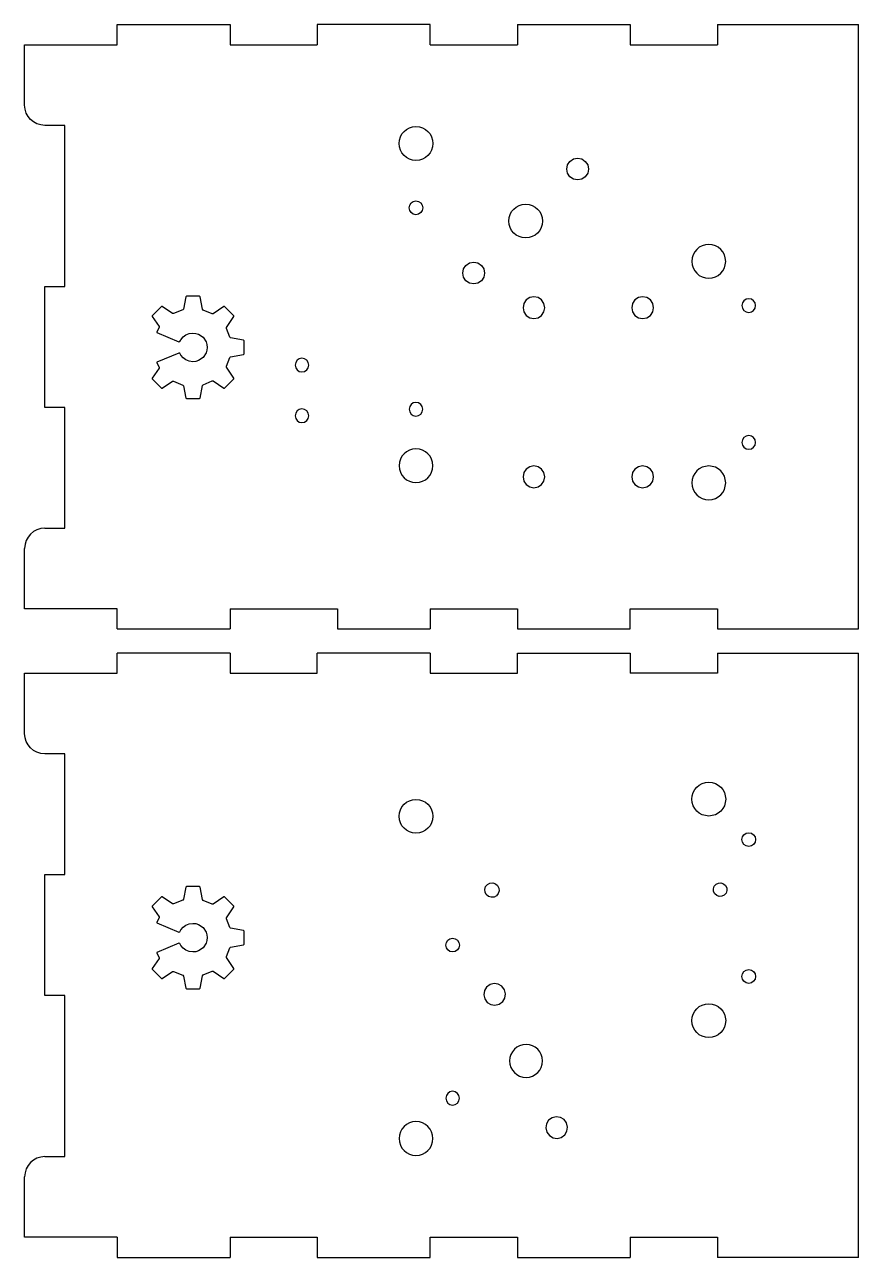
# Model space of a CAD drawing. Extents: x -1 to 616, y -329 to 382.
# Drawn here: x 395.3 to 616.1, y -281.2 to 45.2 of the extents above; entities that cross this region are included whole.
import ezdxf

# ---------------------------------------------------------------- set-up
doc = ezdxf.new("R2010")
doc.units = 0

msp = doc.modelspace()

# ---------------------------------------------------------------- linework, layer by layer
at = {"layer": 'D_U+00E9coupe V5'}
for p, q in [((419.797, 45.2396), (449.664, 45.2396)), ((419.797, 39.9062), (419.797, 45.2396)), ((449.664, 45.2396), (449.664, 39.9062)), ((502.641, 45.2396), (472.775, 45.2396)), ((472.775, 45.2396), (472.775, 39.9062)), ((502.641, 39.9062), (502.641, 45.2396)), ((525.752, 45.2396), (555.619, 45.2396)), ((525.752, 45.2396), (525.752, 39.9062)), ((555.619, 45.2396), (555.619, 39.9062)), ((578.73, 45.2396), (616.063, 45.2396)), ((578.73, 45.2396), (578.73, 39.9062)), ((616.063, -114.76), (616.063, 45.2396)), ((395.264, 39.9062), (419.797, 39.9062)), ((395.264, 23.9063), (395.264, 39.9062)), ((449.664, 39.9062), (472.775, 39.9062)), ((502.641, 39.9062), (525.752, 39.9062)), ((555.619, 39.9062), (578.73, 39.9062)), ((395.372034, 22.831393), (395.26368, 23.90625)), ((395.682797, 21.830269), (395.372034, 22.831393)), ((396.174525, 20.924322), (395.682797, 21.830269)), ((396.82577, 20.135001), (396.174525, 20.924322)), ((397.615086, 19.483752), (396.82577, 20.135001)), ((398.521028, 18.992021), (397.615086, 19.483752)), ((399.522148, 18.681255), (398.521028, 18.992021)), ((400.597, 18.5729), (399.522148, 18.681255)), ((405.93, 18.5729), (400.597, 18.5729)), ((405.93, -24.0937), (405.93, 18.5729)), ((495.189119, 16.288546), (495.736165, 16.951574)), ((495.736165, 16.951574), (496.399191, 17.498623)), ((496.399191, 17.498623), (497.160182, 17.911677)), ((497.160182, 17.911677), (498.001123, 18.172722)), ((498.001123, 18.172722), (498.904, 18.26374)), ((498.904, 18.26374), (499.806868, 18.172722)), ((499.806868, 18.172722), (500.647806, 17.911677)), ((500.647806, 17.911677), (501.408796, 17.498623)), ((501.408796, 17.498623), (502.071824, 16.951574)), ((502.071824, 16.951574), (502.618873, 16.288546)), ((494.42401, 13.78375), (494.515027, 14.686618)), ((494.515027, 12.880882), (494.42401, 13.78375)), ((494.515027, 14.686618), (494.776068, 15.527556)), ((494.776068, 15.527556), (495.189119, 16.288546)), ((502.618873, 16.288546), (503.031927, 15.527556)), ((503.031927, 15.527556), (503.292972, 14.686618)), ((503.292972, 14.686618), (503.38399, 13.78375)), ((503.38399, 13.78375), (503.292972, 12.880882)), ((494.776068, 12.039944), (494.515027, 12.880882)), ((495.189119, 11.278954), (494.776068, 12.039944)), ((495.736165, 10.615926), (495.189119, 11.278954)), ((496.399191, 10.068877), (495.736165, 10.615926)), ((497.160182, 9.655823), (496.399191, 10.068877)), ((501.408796, 10.068877), (500.647806, 9.655823)), ((502.071824, 10.615926), (501.408796, 10.068877)), ((502.618873, 11.278954), (502.071824, 10.615926)), ((503.031927, 12.039944), (502.618873, 11.278954)), ((503.292972, 12.880882), (503.031927, 12.039944)), ((540.633797, 9.668233), (541.717536, 9.879099)), ((541.717536, 9.879099), (542.801277, 9.66821)), ((498.001123, 9.394778), (497.160182, 9.655823)), ((498.904, 9.30376), (498.001123, 9.394778)), ((499.806868, 9.394778), (498.904, 9.30376)), ((498.904, 9.30376), (498.904, 9.30376)), ((498.904, 9.30376), (498.904, 9.30376)), ((500.647806, 9.655823), (499.806868, 9.394778)), ((538.837523, 6.999133), (539.048414, 8.082892)), ((539.048403, 5.915374), (538.837523, 6.999133)), ((539.048414, 8.082892), (539.68108, 9.035618)), ((539.68108, 9.035618), (540.633797, 9.668233)), ((542.801277, 9.66821), (543.754, 9.035562)), ((543.754, 9.035562), (543.754, 9.035562)), ((543.754, 9.035562), (543.754, 9.03556)), ((543.754, 9.03556), (544.386645, 8.082838)), ((544.597518, 6.99909), (544.386625, 5.915342)), ((544.386645, 8.082838), (544.597518, 6.99909)), ((539.681052, 4.962648), (539.048403, 5.915374)), ((540.633774, 4.329999), (539.681052, 4.962648)), ((541.717516, 4.119114), (540.633774, 4.329999)), ((542.801255, 4.329988), (541.717516, 4.119114)), ((543.753972, 4.96262), (542.801255, 4.329988)), ((544.386625, 5.915342), (543.753972, 4.96262)), ((497.09067, -3.26009), (497.233168, -2.554266)), ((497.233168, -3.965915), (497.09067, -3.26009)), ((497.233168, -2.554266), (497.621776, -1.977877)), ((497.621776, -1.977877), (498.198164, -1.589262)), ((498.198164, -1.589262), (498.904, -1.44676)), ((498.904, -1.44676), (499.609824, -1.589262)), ((499.609824, -1.589262), (500.186213, -1.977877)), ((500.186213, -1.977877), (500.574827, -2.554265)), ((500.574827, -2.554265), (500.71733, -3.26009)), ((500.71733, -3.26009), (500.574828, -3.965914)), ((524.785176, -3.598086), (525.448204, -3.051037)), ((525.448204, -3.051037), (526.209194, -2.637983)), ((526.209194, -2.637983), (527.050132, -2.376938)), ((527.050132, -2.376938), (527.953, -2.28592)), ((527.953, -2.28592), (528.855887, -2.376938)), ((528.855887, -2.376938), (529.696836, -2.637983)), ((529.696836, -2.637983), (530.457832, -3.051037)), ((530.457832, -3.051037), (531.120861, -3.598086)), ((497.621776, -4.542303), (497.233168, -3.965915)), ((498.198164, -4.930918), (497.621776, -4.542303)), ((498.904, -5.07342), (498.198164, -4.930918)), ((499.609825, -4.930917), (498.904, -5.07342)), ((498.904, -5.07342), (498.904, -5.07342)), ((498.904, -5.07342), (498.904, -5.07342)), ((500.186213, -4.542302), (499.609825, -4.930917)), ((500.574828, -3.965914), (500.186213, -4.542302)), ((523.47301, -6.76591), (523.564028, -5.863042)), ((523.564028, -5.863042), (523.825073, -5.022104)), ((523.825073, -5.022104), (524.238127, -4.261114)), ((524.238127, -4.261114), (524.785176, -3.598086)), ((531.120861, -3.598086), (531.667909, -4.261114)), ((531.667909, -4.261114), (532.080961, -5.022104)), ((532.080961, -5.022104), (532.342003, -5.863042)), ((532.342003, -5.863042), (532.43302, -6.76591)), ((523.564028, -7.668787), (523.47301, -6.76591)), ((523.825073, -8.509728), (523.564028, -7.668787)), ((524.238127, -9.270719), (523.825073, -8.509728)), ((524.785176, -9.933745), (524.238127, -9.270719)), ((531.667909, -9.270719), (531.120861, -9.933745)), ((532.080961, -8.509728), (531.667909, -9.270719)), ((532.342003, -7.668787), (532.080961, -8.509728)), ((532.43302, -6.76591), (532.342003, -7.668787)), ((525.448204, -10.480791), (524.785176, -9.933745)), ((526.209194, -10.893842), (525.448204, -10.480791)), ((527.050132, -11.154883), (526.209194, -10.893842)), ((527.953, -11.2459), (527.050132, -11.154883)), ((528.855887, -11.154883), (527.953, -11.2459)), ((527.953, -11.2459), (527.953, -11.2459)), ((527.953, -11.2459), (527.953, -11.2459)), ((529.696836, -10.893842), (528.855887, -11.154883)), ((530.457832, -10.480791), (529.696836, -10.893842)), ((531.120861, -9.933745), (530.457832, -10.480791)), ((575.541132, -13.043578), (574.700194, -13.304624)), ((576.444, -12.95256), (575.541132, -13.043578)), ((577.346886, -13.043578), (576.444, -12.95256)), ((578.187831, -13.304624), (577.346886, -13.043578)), ((572.316073, -15.68877), (572.055028, -16.529722)), ((572.729127, -14.927768), (572.316073, -15.68877)), ((573.276176, -14.264734), (572.729127, -14.927768)), ((573.939204, -13.71768), (573.276176, -14.264734)), ((574.700194, -13.304624), (573.939204, -13.71768)), ((578.948823, -13.71768), (578.187831, -13.304624)), ((579.611846, -14.264734), (578.948823, -13.71768)), ((580.158889, -14.927768), (579.611846, -14.264734)), ((580.571936, -15.68877), (580.158889, -14.927768)), ((580.832974, -16.529722), (580.571936, -15.68877)), ((511.307523, -20.530842), (511.518414, -19.447093)), ((511.518414, -19.447093), (512.15108, -18.494372)), ((512.15108, -18.494372), (513.103797, -17.86174)), ((513.103797, -17.86174), (514.187536, -17.650865)), ((514.187536, -17.650865), (515.271277, -17.861751)), ((515.271277, -17.861751), (516.224, -18.4944)), ((516.224, -18.4944), (516.856645, -19.447122)), ((516.224, -18.4944), (516.224, -18.4944)), ((516.224, -18.4944), (516.224, -18.4944)), ((516.856645, -19.447122), (517.067518, -20.53087)), ((572.055028, -16.529722), (571.96401, -17.43261)), ((571.96401, -17.43261), (572.055028, -18.335478)), ((572.055028, -18.335478), (572.316073, -19.176416)), ((572.316073, -19.176416), (572.729127, -19.937406)), ((580.158889, -19.937406), (580.571936, -19.176416)), ((580.571936, -19.176416), (580.832974, -18.335478)), ((580.92399, -17.43261), (580.832974, -16.529722)), ((580.832974, -18.335478), (580.92399, -17.43261)), ((511.518403, -21.61459), (511.307523, -20.530842)), ((512.151052, -22.567312), (511.518403, -21.61459)), ((513.103774, -23.199961), (512.151052, -22.567312)), ((516.223972, -22.56734), (515.271255, -23.199972)), ((516.856625, -21.614618), (516.223972, -22.56734)), ((517.067518, -20.53087), (516.856625, -21.614618)), ((572.729127, -19.937406), (573.276176, -20.600434)), ((573.276176, -20.600434), (573.939204, -21.147483)), ((573.939204, -21.147483), (574.700194, -21.560537)), ((574.700194, -21.560537), (575.541132, -21.821582)), ((575.541132, -21.821582), (576.444, -21.9126)), ((576.444, -21.9126), (577.346886, -21.821582)), ((576.444, -21.9126), (576.444, -21.9126)), ((576.444, -21.9126), (576.444, -21.9126)), ((577.346886, -21.821582), (578.187831, -21.560537)), ((578.187831, -21.560537), (578.948823, -21.147483)), ((578.948823, -21.147483), (579.611846, -20.600434)), ((579.611846, -20.600434), (580.158889, -19.937406)), ((400.597, -24.0937), (405.93, -24.0937)), ((400.597, -56.0937), (400.597, -24.0937)), ((514.187516, -23.410846), (513.103774, -23.199961)), ((515.271255, -23.199972), (514.187516, -23.410846)), ((527.482322, -28.577937), (527.25599, -29.69897)), ((528.099544, -27.6625), (527.482322, -28.577937)), ((529.014994, -27.0453), (528.099544, -27.6625)), ((530.13601, -26.81898), (529.014994, -27.0453)), ((531.25703, -27.045305), (530.13601, -26.81898)), ((532.172469, -27.662515), (531.25703, -27.045305)), ((532.789675, -28.577962), (532.172469, -27.662515)), ((533.016, -29.699), (532.789675, -28.577962)), ((556.282347, -28.57815), (556.05599, -29.69917)), ((556.899566, -27.662711), (556.282347, -28.57815)), ((557.815002, -27.045505), (556.899566, -27.662711)), ((558.93601, -26.81918), (557.815002, -27.045505)), ((560.057043, -27.045522), (558.93601, -26.81918)), ((560.97248, -27.662737), (560.057043, -27.045522)), ((561.58968, -28.578179), (560.97248, -27.662737)), ((561.816, -29.6992), (561.58968, -28.578179)), ((585.351173, -28.422005), (585.20867, -29.12783)), ((585.20867, -29.12783), (585.351172, -29.833666)), ((585.739788, -27.845617), (585.351173, -28.422005)), ((586.316176, -27.457002), (585.739788, -27.845617)), ((587.022, -27.3145), (586.316176, -27.457002)), ((587.727836, -27.457003), (587.022, -27.3145)), ((587.022, -27.3145), (587.022, -27.3145)), ((587.022, -27.3145), (587.022, -27.3145)), ((588.304224, -27.845617), (587.727836, -27.457003)), ((588.692832, -28.422006), (588.304224, -27.845617)), ((588.83533, -29.12783), (588.692832, -28.422006)), ((588.692832, -29.833666), (588.83533, -29.12783)), ((527.25599, -29.69897), (527.482315, -30.819991)), ((527.482315, -30.819991), (528.099521, -31.735433)), ((528.099521, -31.735433), (529.01496, -32.352648)), ((529.01496, -32.352648), (530.13598, -32.57899)), ((530.13598, -32.57899), (531.257005, -32.352665)), ((531.257005, -32.352665), (532.172454, -31.735459)), ((532.172454, -31.735459), (532.789671, -30.82002)), ((532.789671, -30.82002), (533.016, -29.699)), ((533.016, -29.699), (533.016, -29.699)), ((533.016, -29.699), (533.016, -29.699)), ((556.05599, -29.69917), (556.282315, -30.820208)), ((556.282315, -30.820208), (556.899521, -31.735655)), ((556.899521, -31.735655), (557.81496, -32.352865)), ((557.81496, -32.352865), (558.93598, -32.57919)), ((558.93598, -32.57919), (560.057018, -32.352882)), ((560.057018, -32.352882), (560.972465, -31.735681)), ((560.972465, -31.735681), (561.589675, -30.820237)), ((561.589675, -30.820237), (561.816, -29.6992)), ((561.816, -29.6992), (561.816, -29.6992)), ((561.816, -29.6992), (561.816, -29.6992)), ((585.351172, -29.833666), (585.739787, -30.410054)), ((585.739787, -30.410054), (586.316175, -30.798662)), ((586.316175, -30.798662), (587.022, -30.94116)), ((587.022, -30.94116), (587.727836, -30.798662)), ((587.727836, -30.798662), (588.304224, -30.410054)), ((588.304224, -30.410054), (588.692832, -29.833666)), ((467.042843, -44.210975), (466.90034, -44.9168)), ((466.90034, -44.9168), (467.042842, -45.622636)), ((467.042842, -45.622636), (467.431457, -46.199024)), ((467.431457, -43.634587), (467.042843, -44.210975)), ((468.007846, -43.245972), (467.431457, -43.634587)), ((468.71367, -43.10347), (468.007846, -43.245972)), ((469.419506, -43.245973), (468.71367, -43.10347)), ((469.995894, -43.634588), (469.419506, -43.245973)), ((470.384502, -44.210976), (469.995894, -43.634588)), ((469.995894, -46.199024), (470.384502, -45.622636)), ((470.527, -44.9168), (470.384502, -44.210976)), ((470.384502, -45.622636), (470.527, -44.9168)), ((470.527, -44.9168), (470.527, -44.9168)), ((470.527, -44.9168), (470.527, -44.9168)), ((467.431457, -46.199024), (468.007845, -46.587632)), ((468.007845, -46.587632), (468.71367, -46.73013)), ((468.71367, -46.73013), (469.419506, -46.587632)), ((469.419506, -46.587632), (469.995894, -46.199024)), ((497.621776, -55.311157), (497.233168, -55.887545)), ((498.198164, -54.922542), (497.621776, -55.311157)), ((498.904, -54.78004), (498.198164, -54.922542)), ((499.609825, -54.922542), (498.904, -54.78004)), ((500.186213, -55.311158), (499.609825, -54.922542)), ((500.574828, -55.887546), (500.186213, -55.311158)), ((405.93, -56.0937), (400.597, -56.0937)), ((405.93, -88.0937), (405.93, -56.0937)), ((467.042843, -57.626175), (466.90034, -58.332)), ((466.90034, -58.332), (467.042842, -59.037836)), ((467.431457, -57.049787), (467.042843, -57.626175)), ((468.007846, -56.661172), (467.431457, -57.049787)), ((468.71367, -56.51867), (468.007846, -56.661172)), ((469.419506, -56.661172), (468.71367, -56.51867)), ((469.995894, -57.049788), (469.419506, -56.661172)), ((470.384502, -57.626176), (469.995894, -57.049788)), ((470.527, -58.332), (470.384502, -57.626176)), ((470.384502, -59.037836), (470.527, -58.332)), ((470.527, -58.332), (470.527, -58.332)), ((470.527, -58.332), (470.527, -58.332)), ((497.233168, -55.887545), (497.09067, -56.59337)), ((497.09067, -56.59337), (497.233168, -57.299194)), ((497.233168, -57.299194), (497.621776, -57.875583)), ((497.621776, -57.875583), (498.198164, -58.264198)), ((498.198164, -58.264198), (498.904, -58.4067)), ((498.904, -58.4067), (499.609824, -58.264198)), ((498.904, -58.4067), (498.904, -58.4067)), ((498.904, -58.4067), (498.904, -58.4067)), ((499.609824, -58.264198), (500.186213, -57.875583)), ((500.186213, -57.875583), (500.574827, -57.299195)), ((500.574827, -57.299195), (500.71733, -56.59337)), ((500.71733, -56.59337), (500.574828, -55.887546)), ((467.042842, -59.037836), (467.431457, -59.614224)), ((467.431457, -59.614224), (468.007845, -60.002832)), ((468.007845, -60.002832), (468.71367, -60.14533)), ((468.71367, -60.14533), (469.419506, -60.002832)), ((469.419506, -60.002832), (469.995894, -59.614224)), ((469.995894, -59.614224), (470.384502, -59.037836)), ((585.351173, -64.688605), (585.20867, -65.39443)), ((585.739788, -64.112217), (585.351173, -64.688605)), ((586.316176, -63.723602), (585.739788, -64.112217)), ((587.022, -63.5811), (586.316176, -63.723602)), ((587.727836, -63.723603), (587.022, -63.5811)), ((587.022, -63.5811), (587.022, -63.5811)), ((587.022, -63.5811), (587.022, -63.5811)), ((588.304224, -64.112218), (587.727836, -63.723603)), ((588.692832, -64.688606), (588.304224, -64.112218)), ((588.83533, -65.39443), (588.692832, -64.688606)), ((495.736165, -68.381664), (495.189119, -69.044687)), ((496.399191, -67.834621), (495.736165, -68.381664)), ((497.160182, -67.421574), (496.399191, -67.834621)), ((498.001123, -67.160536), (497.160182, -67.421574)), ((498.904, -67.06952), (498.001123, -67.160536)), ((499.806868, -67.160536), (498.904, -67.06952)), ((500.647806, -67.421574), (499.806868, -67.160536)), ((501.408796, -67.834621), (500.647806, -67.421574)), ((502.071824, -68.381664), (501.408796, -67.834621)), ((502.618873, -69.044687), (502.071824, -68.381664)), ((585.20867, -65.39443), (585.351172, -66.100254)), ((585.351172, -66.100254), (585.739787, -66.676642)), ((585.739787, -66.676642), (586.316175, -67.065258)), ((586.316175, -67.065258), (587.022, -67.20776)), ((587.022, -67.20776), (587.727836, -67.065258)), ((587.727836, -67.065258), (588.304224, -66.676643)), ((588.304224, -66.676643), (588.692832, -66.100255)), ((588.692832, -66.100255), (588.83533, -65.39443)), ((494.515027, -70.646624), (494.42401, -71.54951)), ((494.42401, -71.54951), (494.515027, -72.452378)), ((494.776068, -69.805679), (494.515027, -70.646624)), ((495.189119, -69.044687), (494.776068, -69.805679)), ((503.031927, -69.805679), (502.618873, -69.044687)), ((503.292972, -70.646624), (503.031927, -69.805679)), ((503.38399, -71.54951), (503.292972, -70.646624)), ((503.292972, -72.452378), (503.38399, -71.54951)), ((530.13601, -71.61898), (529.014994, -71.845304)), ((531.25703, -71.845309), (530.13601, -71.61898)), ((558.93601, -71.61918), (557.815002, -71.845472)), ((560.057043, -71.845505), (558.93601, -71.61918)), ((575.541132, -71.710236), (574.700194, -71.971274)), ((576.444, -71.61922), (575.541132, -71.710236)), ((577.346886, -71.710236), (576.444, -71.61922)), ((578.187831, -71.971274), (577.346886, -71.710236)), ((494.515027, -72.452378), (494.776068, -73.293316)), ((494.776068, -73.293316), (495.189119, -74.054306)), ((495.189119, -74.054306), (495.736165, -74.717334)), ((495.736165, -74.717334), (496.399191, -75.264383)), ((501.408796, -75.264383), (502.071824, -74.717334)), ((502.071824, -74.717334), (502.618873, -74.054306)), ((502.618873, -74.054306), (503.031927, -73.293316)), ((503.031927, -73.293316), (503.292972, -72.452378)), ((527.482322, -73.377937), (527.25599, -74.49894)), ((527.25599, -74.49894), (527.482315, -75.619965)), ((528.099544, -72.462507), (527.482322, -73.377937)), ((529.014994, -71.845304), (528.099544, -72.462507)), ((532.172469, -72.462526), (531.25703, -71.845309)), ((532.789675, -73.377975), (532.172469, -72.462526)), ((532.789671, -75.620003), (533.016, -74.499)), ((533.016, -74.499), (532.789675, -73.377975)), ((533.016, -74.499), (533.016, -74.499)), ((533.016, -74.499), (533.016, -74.499)), ((556.282347, -73.378104), (556.05599, -74.49914)), ((556.05599, -74.49914), (556.282315, -75.62016)), ((556.899566, -72.462664), (556.282347, -73.378104)), ((557.815002, -71.845472), (556.899566, -72.462664)), ((560.97248, -72.462715), (560.057043, -71.845505)), ((561.58968, -73.378163), (560.97248, -72.462715)), ((561.589675, -75.620202), (561.816, -74.4992)), ((561.816, -74.4992), (561.58968, -73.378163)), ((561.816, -74.4992), (561.816, -74.4992)), ((561.816, -74.4992), (561.816, -74.4992)), ((572.316073, -74.355379), (572.055028, -75.196324)), ((572.729127, -73.594387), (572.316073, -74.355379)), ((573.276176, -72.931364), (572.729127, -73.594387)), ((573.939204, -72.384321), (573.276176, -72.931364)), ((574.700194, -71.971274), (573.939204, -72.384321)), ((578.948823, -72.384321), (578.187831, -71.971274)), ((579.611846, -72.931364), (578.948823, -72.384321)), ((580.158889, -73.594387), (579.611846, -72.931364)), ((580.571936, -74.355379), (580.158889, -73.594387)), ((580.832974, -75.196324), (580.571936, -74.355379)), ((496.399191, -75.264383), (497.160182, -75.677437)), ((497.160182, -75.677437), (498.001123, -75.938482)), ((498.001123, -75.938482), (498.904, -76.0295)), ((498.904, -76.0295), (499.806868, -75.938482)), ((498.904, -76.0295), (498.904, -76.0295)), ((498.904, -76.0295), (498.904, -76.0295)), ((499.806868, -75.938482), (500.647806, -75.677437)), ((500.647806, -75.677437), (501.408796, -75.264383)), ((527.482315, -75.619965), (528.099521, -76.535414)), ((528.099521, -76.535414), (529.01496, -77.152631)), ((529.01496, -77.152631), (530.13598, -77.37896)), ((530.13598, -77.37896), (531.257005, -77.152636)), ((531.257005, -77.152636), (532.172454, -76.535432)), ((532.172454, -76.535432), (532.789671, -75.620003)), ((556.282315, -75.62016), (556.899521, -76.535599)), ((556.899521, -76.535599), (557.81496, -77.152805)), ((557.81496, -77.152805), (558.93598, -77.37913)), ((558.93598, -77.37913), (560.057018, -77.152823)), ((560.057018, -77.152823), (560.972465, -76.535628)), ((560.972465, -76.535628), (561.589675, -75.620202)), ((572.055028, -75.196324), (571.96401, -76.09921)), ((571.96401, -76.09921), (572.055028, -77.002078)), ((572.055028, -77.002078), (572.316073, -77.843016)), ((572.316073, -77.843016), (572.729127, -78.604006)), ((580.158889, -78.604006), (580.571936, -77.843016)), ((580.571936, -77.843016), (580.832974, -77.002078)), ((580.92399, -76.09921), (580.832974, -75.196324)), ((580.832974, -77.002078), (580.92399, -76.09921)), ((572.729127, -78.604006), (573.276176, -79.267034)), ((573.276176, -79.267034), (573.939204, -79.814083)), ((573.939204, -79.814083), (574.700194, -80.227137)), ((574.700194, -80.227137), (575.541132, -80.488182)), ((575.541132, -80.488182), (576.444, -80.5792)), ((576.444, -80.5792), (577.346886, -80.488182)), ((576.444, -80.5792), (576.444, -80.5792)), ((576.444, -80.5792), (576.444, -80.5792)), ((577.346886, -80.488182), (578.187831, -80.227137)), ((578.187831, -80.227137), (578.948823, -79.814083)), ((578.948823, -79.814083), (579.611846, -79.267034)), ((579.611846, -79.267034), (580.158889, -78.604006)), ((400.597, -88.0937), (399.522148, -88.202055)), ((400.597, -88.0937), (405.93, -88.0937)), ((395.682797, -91.351069), (395.372034, -92.352193)), ((396.174525, -90.445122), (395.682797, -91.351069)), ((396.82577, -89.655801), (396.174525, -90.445122)), ((397.615086, -89.004552), (396.82577, -89.655801)), ((398.521028, -88.512821), (397.615086, -89.004552)), ((399.522148, -88.202055), (398.521028, -88.512821)), ((395.372034, -92.352193), (395.26368, -93.42705)), ((395.264, -109.427), (395.264, -93.427)), ((419.797, -109.427), (395.264, -109.427)), ((419.797, -114.76), (419.797, -109.427)), ((449.664, -109.427), (449.664, -114.76)), ((449.664, -109.427), (478.108, -109.427)), ((478.108, -109.427), (478.108, -114.76)), ((502.641, -109.427), (502.641, -114.76)), ((502.641, -109.427), (525.752, -109.427)), ((525.752, -109.427), (525.752, -114.76)), ((555.619, -114.76), (555.619, -109.427)), ((555.619, -109.427), (578.73, -109.427)), ((578.73, -109.427), (578.73, -114.76)), ((419.797, -114.76), (449.664, -114.76)), ((478.108, -114.76), (502.641, -114.76)), ((525.752, -114.76), (555.619, -114.76)), ((578.73, -114.76), (616.063, -114.76)), ((449.664, -121.157), (419.797, -121.157)), ((419.797, -126.491), (419.797, -121.157)), ((449.664, -121.157), (449.664, -126.491)), ((502.641, -121.157), (472.775, -121.157)), ((472.775, -126.491), (472.775, -121.157)), ((502.641, -121.157), (502.641, -126.491)), ((525.752, -121.157), (555.619, -121.157)), ((525.752, -126.491), (525.752, -121.157)), ((555.619, -121.157), (555.619, -126.491)), ((578.73, -121.157), (616.063, -121.157)), ((578.73, -121.157), (578.73, -126.491)), ((616.063, -281.157), (616.063, -121.157)), ((395.264, -126.491), (419.797, -126.491)), ((395.264, -142.491), (395.264, -126.491)), ((449.664, -126.491), (472.775, -126.491)), ((502.641, -126.491), (525.752, -126.491)), ((578.73, -126.491), (555.619, -126.491)), ((395.372034, -143.565533), (395.26368, -142.49068)), ((395.682797, -144.566653), (395.372034, -143.565533)), ((396.174525, -145.472594), (395.682797, -144.566653)), ((396.82577, -146.26191), (396.174525, -145.472594)), ((397.615086, -146.913155), (396.82577, -146.26191)), ((398.521028, -147.404883), (397.615086, -146.913155)), ((399.522148, -147.715646), (398.521028, -147.404883)), ((400.597, -147.824), (399.522148, -147.715646)), ((405.93, -147.824), (400.597, -147.824)), ((405.93, -179.824), (405.93, -147.824)), ((572.729127, -157.313194), (573.276176, -156.650166)), ((573.276176, -156.650166), (573.939204, -156.103117)), ((573.939204, -156.103117), (574.700194, -155.690063)), ((574.700194, -155.690063), (575.541132, -155.429018)), ((575.541132, -155.429018), (576.444, -155.338)), ((576.444, -155.338), (577.346886, -155.429018)), ((576.444, -155.338), (576.444, -155.338)), ((576.444, -155.338), (576.444, -155.338)), ((577.346886, -155.429018), (578.187831, -155.690063)), ((578.187831, -155.690063), (578.948823, -156.103117)), ((578.948823, -156.103117), (579.611846, -156.650166)), ((579.611846, -156.650166), (580.158889, -157.313194)), ((498.001123, -159.979018), (498.904, -159.888)), ((498.904, -159.888), (499.806868, -159.979018)), ((498.904, -159.888), (498.904, -159.888)), ((498.904, -159.888), (498.904, -159.888)), ((571.96401, -159.81799), (572.055028, -158.915122)), ((572.055028, -160.720867), (571.96401, -159.81799)), ((572.055028, -158.915122), (572.316073, -158.074184)), ((572.316073, -158.074184), (572.729127, -157.313194)), ((580.158889, -157.313194), (580.571936, -158.074184)), ((580.571936, -158.074184), (580.832974, -158.915122)), ((580.832974, -158.915122), (580.92399, -159.81799)), ((580.92399, -159.81799), (580.832974, -160.720867)), ((494.515027, -163.465122), (494.776068, -162.624184)), ((494.776068, -162.624184), (495.189119, -161.863194)), ((495.189119, -161.863194), (495.736165, -161.200166)), ((495.736165, -161.200166), (496.399191, -160.653117)), ((496.399191, -160.653117), (497.160182, -160.240063)), ((497.160182, -160.240063), (498.001123, -159.979018)), ((499.806868, -159.979018), (500.647806, -160.240063)), ((500.647806, -160.240063), (501.408796, -160.653117)), ((501.408796, -160.653117), (502.071824, -161.200166)), ((502.071824, -161.200166), (502.618873, -161.863194)), ((502.618873, -161.863194), (503.031927, -162.624184)), ((503.031927, -162.624184), (503.292972, -163.465122)), ((572.316073, -161.561808), (572.055028, -160.720867)), ((572.729127, -162.322799), (572.316073, -161.561808)), ((573.276176, -162.985825), (572.729127, -162.322799)), ((573.939204, -163.532871), (573.276176, -162.985825)), ((579.611846, -162.985825), (578.948823, -163.532871)), ((580.158889, -162.322799), (579.611846, -162.985825)), ((580.571936, -161.561808), (580.158889, -162.322799)), ((580.832974, -160.720867), (580.571936, -161.561808)), ((494.42401, -164.36799), (494.515027, -163.465122)), ((494.515027, -165.270867), (494.42401, -164.36799)), ((494.776068, -166.111808), (494.515027, -165.270867)), ((495.189119, -166.872799), (494.776068, -166.111808)), ((503.031927, -166.111808), (502.618873, -166.872799)), ((503.292972, -165.270867), (503.031927, -166.111808)), ((503.292972, -163.465122), (503.38399, -164.36799)), ((503.38399, -164.36799), (503.292972, -165.270867)), ((574.700194, -163.945922), (573.939204, -163.532871)), ((575.541132, -164.206963), (574.700194, -163.945922)), ((576.444, -164.29798), (575.541132, -164.206963)), ((577.346886, -164.206963), (576.444, -164.29798)), ((578.187831, -163.945922), (577.346886, -164.206963)), ((578.948823, -163.532871), (578.187831, -163.945922)), ((495.736165, -167.535825), (495.189119, -166.872799)), ((496.399191, -168.082871), (495.736165, -167.535825)), ((497.160182, -168.495922), (496.399191, -168.082871)), ((498.001123, -168.756963), (497.160182, -168.495922)), ((498.904, -168.84798), (498.001123, -168.756963)), ((499.806868, -168.756963), (498.904, -168.84798)), ((500.647806, -168.495922), (499.806868, -168.756963)), ((501.408796, -168.082871), (500.647806, -168.495922)), ((502.071824, -167.535825), (501.408796, -168.082871)), ((502.618873, -166.872799), (502.071824, -167.535825)), ((585.351172, -169.817834), (585.739787, -169.241446)), ((585.739787, -169.241446), (586.316175, -168.852838)), ((586.316175, -168.852838), (587.022, -168.71034)), ((587.022, -168.71034), (587.727836, -168.852838)), ((587.727836, -168.852838), (588.304224, -169.241446)), ((588.304224, -169.241446), (588.692832, -169.817834)), ((585.20867, -170.52367), (585.351172, -169.817834)), ((585.351173, -171.229495), (585.20867, -170.52367)), ((585.739788, -171.805883), (585.351173, -171.229495)), ((586.316176, -172.194498), (585.739788, -171.805883)), ((587.022, -172.337), (586.316176, -172.194498)), ((587.727836, -172.194498), (587.022, -172.337)), ((587.022, -172.337), (587.022, -172.337)), ((587.022, -172.337), (587.022, -172.337)), ((588.304224, -171.805882), (587.727836, -172.194498)), ((588.692832, -171.229494), (588.304224, -171.805882)), ((588.692832, -169.817834), (588.83533, -170.52367)), ((588.83533, -170.52367), (588.692832, -171.229494)), ((400.597, -179.824), (405.93, -179.824)), ((400.597, -211.824), (400.597, -179.824)), ((517.346532, -183.003898), (517.834607, -182.420952)), ((517.834607, -182.420952), (518.485723, -182.082189)), ((518.485723, -182.082189), (519.216361, -182.012306)), ((519.216361, -182.012306), (519.943002, -182.236)), ((519.943, -182.236), (520.52593, -182.724074)), ((519.943002, -182.236), (519.943, -182.236)), ((519.943002, -182.236), (519.943002, -182.236)), ((520.52593, -182.724074), (520.864684, -183.375187)), ((577.886913, -182.899698), (578.363244, -182.359698)), ((578.363244, -182.359698), (578.987993, -182.054841)), ((578.987993, -182.054841), (579.681474, -182.006487)), ((579.681474, -182.006487), (580.364003, -182.235997)), ((580.364003, -182.235997), (580.364, -182.236)), ((580.364, -182.236), (580.904, -182.71233)), ((580.364003, -182.235997), (580.364003, -182.235997)), ((580.904, -182.71233), (581.208857, -183.337072)), ((517.122846, -183.730522), (517.346532, -183.003898)), ((517.192742, -184.461151), (517.122846, -183.730522)), ((517.531508, -185.112264), (517.192742, -184.461151)), ((518.11443, -185.600338), (517.531508, -185.112264)), ((518.841062, -185.824028), (518.11443, -185.600338)), ((519.571704, -185.754139), (518.841062, -185.824028)), ((520.22282, -185.415375), (519.571704, -185.754139)), ((520.71087, -184.83244), (520.22282, -185.415375)), ((520.934563, -184.105816), (520.71087, -184.83244)), ((520.864684, -183.375187), (520.934563, -184.105816)), ((577.657407, -183.582222), (577.886913, -182.899698)), ((577.705767, -184.275697), (577.657407, -183.582222)), ((578.010639, -184.900445), (577.705767, -184.275697)), ((578.550671, -185.376788), (578.010639, -184.900445)), ((579.233165, -185.606294), (578.550671, -185.376788)), ((579.926629, -185.557934), (579.233165, -185.606294)), ((580.551371, -185.253062), (579.926629, -185.557934)), ((581.027701, -184.71303), (580.551371, -185.253062)), ((581.257211, -184.030536), (581.027701, -184.71303)), ((581.208857, -183.337072), (581.257211, -184.030536)), ((506.80367, -198.47967), (506.946172, -197.773846)), ((506.946172, -199.185495), (506.80367, -198.47967)), ((506.946172, -197.773846), (507.334787, -197.197457)), ((507.334787, -197.197457), (507.911175, -196.808842)), ((507.911175, -196.808842), (508.617, -196.66634)), ((508.617, -196.66634), (509.322836, -196.808842)), ((509.322836, -196.808842), (509.899224, -197.197457)), ((509.899224, -197.197457), (510.287832, -197.773845)), ((510.287832, -197.773845), (510.43033, -198.47967)), ((510.43033, -198.47967), (510.287832, -199.185494)), ((507.334788, -199.761883), (506.946172, -199.185495)), ((507.911176, -200.150498), (507.334788, -199.761883)), ((508.617, -200.293), (507.911176, -200.150498)), ((509.322836, -200.150498), (508.617, -200.293)), ((508.617, -200.293), (508.617, -200.293)), ((508.617, -200.293), (508.617, -200.293)), ((509.899224, -199.761883), (509.322836, -200.150498)), ((510.287832, -199.185494), (509.899224, -199.761883)), ((585.351172, -206.083834), (585.739787, -205.507446)), ((585.739787, -205.507446), (586.316175, -205.118838)), ((586.316175, -205.118838), (587.022, -204.97634)), ((587.022, -204.97634), (587.727836, -205.118838)), ((587.727836, -205.118838), (588.304224, -205.507446)), ((588.304224, -205.507446), (588.692832, -206.083834)), ((519.620646, -208.630321), (518.509, -208.899)), ((520.711162, -208.802797), (519.620646, -208.630321)), ((521.657421, -209.371615), (520.711162, -208.802797)), ((585.20867, -206.78967), (585.351172, -206.083834)), ((585.351173, -207.495495), (585.20867, -206.78967)), ((585.739788, -208.071883), (585.351173, -207.495495)), ((586.316176, -208.460498), (585.739788, -208.071883)), ((587.022, -208.603), (586.316176, -208.460498)), ((587.727836, -208.460498), (587.022, -208.603)), ((587.022, -208.603), (587.022, -208.603)), ((587.022, -208.603), (587.022, -208.603)), ((588.304224, -208.071883), (587.727836, -208.460498)), ((588.692832, -207.495494), (588.304224, -208.071883)), ((588.692832, -206.083834), (588.83533, -206.78967)), ((588.83533, -206.78967), (588.692832, -207.495494)), ((405.93, -211.824), (400.597, -211.824)), ((405.93, -254.491), (405.93, -211.824)), ((517.01983, -210.524138), (516.847336, -211.614654)), ((516.847336, -211.614654), (517.11598, -212.7263)), ((517.588654, -209.577879), (517.01983, -210.524138)), ((518.509, -208.899), (517.588654, -209.577879)), ((518.509, -208.899), (518.509, -208.899)), ((518.509, -208.899), (518.509, -208.899)), ((522.3363, -210.29196), (521.657421, -209.371615)), ((522.604957, -211.403606), (522.3363, -210.29196)), ((522.432465, -212.494122), (522.604957, -211.403606)), ((517.11598, -212.7263), (517.794874, -213.64664)), ((517.794874, -213.64664), (518.741141, -214.215451)), ((518.741141, -214.215451), (519.831659, -214.387926)), ((519.831659, -214.387926), (520.94331, -214.11926)), ((520.94331, -214.11926), (521.863642, -213.440381)), ((521.863642, -213.440381), (522.432465, -212.494122)), ((572.729127, -215.980194), (573.276176, -215.317166)), ((573.276176, -215.317166), (573.939204, -214.770117)), ((573.939204, -214.770117), (574.700194, -214.357063)), ((574.700194, -214.357063), (575.541132, -214.096018)), ((575.541132, -214.096018), (576.444, -214.005)), ((576.444, -214.005), (577.346886, -214.096018)), ((576.444, -214.005), (576.444, -214.005)), ((576.444, -214.005), (576.444, -214.005)), ((577.346886, -214.096018), (578.187831, -214.357063)), ((578.187831, -214.357063), (578.948823, -214.770117)), ((578.948823, -214.770117), (579.611846, -215.317166)), ((579.611846, -215.317166), (580.158889, -215.980194)), ((571.96401, -218.48499), (572.055028, -217.582122)), ((572.055028, -219.387867), (571.96401, -218.48499)), ((572.055028, -217.582122), (572.316073, -216.741184)), ((572.316073, -216.741184), (572.729127, -215.980194)), ((580.158889, -215.980194), (580.571936, -216.741184)), ((580.571936, -216.741184), (580.832974, -217.582122)), ((580.832974, -217.582122), (580.92399, -218.48499)), ((580.92399, -218.48499), (580.832974, -219.387867)), ((572.316073, -220.228808), (572.055028, -219.387867)), ((572.729127, -220.989799), (572.316073, -220.228808)), ((573.276176, -221.652825), (572.729127, -220.989799)), ((573.939204, -222.199871), (573.276176, -221.652825)), ((579.611846, -221.652825), (578.948823, -222.199871)), ((580.158889, -220.989799), (579.611846, -221.652825)), ((580.571936, -220.228808), (580.158889, -220.989799)), ((580.832974, -219.387867), (580.571936, -220.228808)), ((526.356699, -225.121682), (525.613829, -225.524904)), ((527.177618, -224.866852), (526.356699, -225.121682)), ((528.059, -224.778), (527.177618, -224.866852)), ((528.940384, -224.866852), (528.059, -224.778)), ((528.059, -224.778), (528.059, -224.778)), ((528.059, -224.778), (528.059, -224.778)), ((529.761306, -225.121682), (528.940384, -224.866852)), ((530.504181, -225.524904), (529.761306, -225.121682)), ((574.700194, -222.612922), (573.939204, -222.199871)), ((575.541132, -222.873963), (574.700194, -222.612922)), ((576.444, -222.96498), (575.541132, -222.873963)), ((577.346886, -222.873963), (576.444, -222.96498)), ((578.187831, -222.612922), (577.346886, -222.873963)), ((578.948823, -222.199871), (578.187831, -222.612922)), ((523.774539, -228.269985), (523.68569, -229.15137)), ((524.029362, -227.449059), (523.774539, -228.269985)), ((524.432575, -226.70618), (524.029362, -227.449059)), ((524.966592, -226.058932), (524.432575, -226.70618)), ((525.613829, -225.524904), (524.966592, -226.058932)), ((531.151422, -226.058932), (530.504181, -225.524904)), ((531.685445, -226.70618), (531.151422, -226.058932)), ((532.088663, -227.449059), (531.685445, -226.70618)), ((532.34349, -228.269985), (532.088663, -227.449059)), ((532.43234, -229.15137), (532.34349, -228.269985)), ((523.68569, -229.15137), (523.774539, -230.032735)), ((523.774539, -230.032735), (524.029362, -230.853646)), ((524.029362, -230.853646), (524.432575, -231.596515)), ((524.432575, -231.596515), (524.966592, -232.243755)), ((531.151422, -232.243755), (531.685445, -231.596515)), ((531.685445, -231.596515), (532.088663, -230.853646)), ((532.088663, -230.853646), (532.34349, -230.032735)), ((532.34349, -230.032735), (532.43234, -229.15137)), ((524.966592, -232.243755), (525.613829, -232.777779)), ((525.613829, -232.777779), (526.356699, -233.180999)), ((526.356699, -233.180999), (527.177618, -233.435829)), ((527.177618, -233.435829), (528.059, -233.52468)), ((528.059, -233.52468), (528.940384, -233.435829)), ((528.940384, -233.435829), (529.761306, -233.180999)), ((529.761306, -233.180999), (530.504181, -232.777779)), ((530.504181, -232.777779), (531.151422, -232.243755)), ((507.334788, -237.730457), (506.946172, -238.306845)), ((507.911176, -237.341842), (507.334788, -237.730457)), ((508.617, -237.19934), (507.911176, -237.341842)), ((509.322836, -237.341842), (508.617, -237.19934)), ((509.899224, -237.730457), (509.322836, -237.341842)), ((510.287832, -238.306846), (509.899224, -237.730457)), ((506.946172, -238.306845), (506.80367, -239.01267)), ((506.80367, -239.01267), (506.946172, -239.718494)), ((506.946172, -239.718494), (507.334787, -240.294882)), ((507.334787, -240.294882), (507.911175, -240.683497)), ((507.911175, -240.683497), (508.617, -240.826)), ((508.617, -240.826), (509.322836, -240.683498)), ((508.617, -240.826), (508.617, -240.826)), ((508.617, -240.826), (508.617, -240.826)), ((509.322836, -240.683498), (509.899224, -240.294883)), ((509.899224, -240.294883), (510.287832, -239.718495)), ((510.43033, -239.01267), (510.287832, -238.306846)), ((510.287832, -239.718495), (510.43033, -239.01267)), ((534.96269, -244.18468), (534.042357, -244.863559)), ((536.074341, -243.916022), (534.96269, -244.18468)), ((537.164859, -244.088515), (536.074341, -243.916022)), ((538.111126, -244.657337), (537.164859, -244.088515)), ((538.79002, -245.57767), (538.111126, -244.657337)), ((494.776068, -247.957184), (494.515027, -248.798133)), ((495.189119, -247.196188), (494.776068, -247.957184)), ((495.736165, -246.533159), (495.189119, -247.196188)), ((496.399191, -245.986111), (495.736165, -246.533159)), ((497.160182, -245.573059), (496.399191, -245.986111)), ((498.001123, -245.312017), (497.160182, -245.573059)), ((498.904, -245.221), (498.001123, -245.312017)), ((499.806868, -245.312017), (498.904, -245.221)), ((498.904, -245.221), (498.904, -245.221)), ((498.904, -245.221), (498.904, -245.221)), ((500.647806, -245.573059), (499.806868, -245.312017)), ((501.408796, -245.986111), (500.647806, -245.573059)), ((502.071824, -246.533159), (501.408796, -245.986111)), ((502.618873, -247.196188), (502.071824, -246.533159)), ((503.031927, -247.957184), (502.618873, -247.196188)), ((503.292972, -248.798133), (503.031927, -247.957184)), ((533.473535, -245.809819), (533.301042, -246.900334)), ((533.301042, -246.900334), (533.5697, -248.01198)), ((534.042357, -244.863559), (533.473535, -245.809819)), ((533.5697, -248.01198), (534.248579, -248.932326)), ((538.317346, -248.726106), (538.88617, -247.779839)), ((539.058664, -246.689321), (538.79002, -245.57767)), ((538.88617, -247.779839), (539.058664, -246.689321)), ((494.515027, -248.798133), (494.42401, -249.70102)), ((494.42401, -249.70102), (494.515027, -250.603888)), ((494.515027, -250.603888), (494.776068, -251.444826)), ((503.031927, -251.444826), (503.292972, -250.603888)), ((503.38399, -249.70102), (503.292972, -248.798133)), ((503.292972, -250.603888), (503.38399, -249.70102)), ((534.248579, -248.932326), (535.194839, -249.50115)), ((535.194839, -249.50115), (536.285354, -249.673644)), ((536.285354, -249.673644), (537.397, -249.405)), ((537.397, -249.405), (538.317346, -248.726106)), ((537.397, -249.405), (537.397, -249.405)), ((537.397, -249.405), (537.397, -249.405)), ((400.597, -254.491), (399.522148, -254.599355)), ((400.597, -254.491), (405.93, -254.491)), ((494.776068, -251.444826), (495.189119, -252.205816)), ((495.189119, -252.205816), (495.736165, -252.868844)), ((495.736165, -252.868844), (496.399191, -253.415893)), ((496.399191, -253.415893), (497.160182, -253.828947)), ((497.160182, -253.828947), (498.001123, -254.089992)), ((498.001123, -254.089992), (498.904, -254.18101)), ((498.904, -254.18101), (499.806868, -254.089992)), ((499.806868, -254.089992), (500.647806, -253.828947)), ((500.647806, -253.828947), (501.408796, -253.415893)), ((501.408796, -253.415893), (502.071824, -252.868844)), ((502.071824, -252.868844), (502.618873, -252.205816)), ((502.618873, -252.205816), (503.031927, -251.444826)), ((395.682797, -257.748356), (395.372034, -258.749473)), ((396.174525, -256.842415), (395.682797, -257.748356)), ((396.82577, -256.053098), (396.174525, -256.842415)), ((397.615086, -255.40185), (396.82577, -256.053098)), ((398.521028, -254.91012), (397.615086, -255.40185)), ((399.522148, -254.599355), (398.521028, -254.91012)), ((395.372034, -258.749473), (395.26368, -259.82432)), ((395.264, -275.824), (395.264, -259.824)), ((419.797, -275.824), (395.264, -275.824)), ((419.797, -275.824), (419.797, -281.157)), ((449.664, -275.824), (449.664, -281.157)), ((449.664, -275.824), (472.775, -275.824)), ((472.775, -275.824), (472.775, -281.157)), ((502.641, -281.157), (502.641, -275.824)), ((502.641, -275.824), (525.752, -275.824)), ((525.752, -275.824), (525.752, -281.157)), ((555.619, -275.824), (555.619, -281.157)), ((555.619, -275.824), (578.73, -275.824)), ((578.73, -275.824), (578.73, -281.157)), ((419.797, -281.157), (449.664, -281.157)), ((472.775, -281.157), (502.641, -281.157)), ((525.752, -281.157), (555.619, -281.157)), ((616.063, -281.157), (578.73, -281.157))]:
    msp.add_line(p, q, dxfattribs=at)
at = {"layer": 'gravure'}
for p, q in [((437.965652, -26.804313), (437.361443, -30.051103)), ((438.143367, -26.656683), (437.965652, -26.804313)), ((441.569257, -26.65657), (438.143367, -26.656683)), ((441.747, -26.8042), (441.569257, -26.65657)), ((442.366054, -30.13261), (441.747, -26.8042)), ((429.0602, -31.83776), (429.039033, -32.067686)), ((429.039033, -32.067686), (430.851013, -34.707786)), ((431.48234, -29.41503), (429.0602, -31.83776)), ((431.712661, -29.393864), (431.48234, -29.41503)), ((434.400201, -31.238274), (431.712661, -29.393864)), ((434.658773, -31.257465), (434.400201, -31.238274)), ((437.190783, -30.243945), (434.658773, -31.257465)), ((437.361443, -30.051103), (437.190783, -30.243945)), ((442.535472, -30.329545), (442.366054, -30.13261)), ((444.915792, -31.350005), (442.535472, -30.329545)), ((445.17315, -31.334201), (444.915792, -31.350005)), ((447.99986, -29.394661), (445.17315, -31.334201)), ((448.229927, -29.415827), (447.99986, -29.394661)), ((450.652207, -31.838107), (448.229927, -29.415827)), ((448.699514, -34.944354), (450.673374, -32.068174)), ((450.673374, -32.068174), (450.652207, -31.838107)), ((430.859762, -34.96077), (430.238224, -36.12502)), ((430.851013, -34.707786), (430.859762, -34.96077)), ((448.680887, -35.202926), (448.699514, -34.944354)), ((449.625428, -37.510596), (448.680887, -35.202926)), ((430.238224, -36.12502), (430.308554, -36.316395)), ((430.308554, -36.316395), (436.109004, -38.717035)), ((436.109004, -38.717035), (436.325863, -38.646536)), ((436.325863, -38.646536), (436.504425, -38.355142)), ((436.504425, -38.355142), (436.64548, -38.170879)), ((436.64548, -38.170879), (437.2395, -37.454302)), ((437.2395, -37.454302), (437.990692, -36.902548)), ((437.990692, -36.902548), (438.867106, -36.547855)), ((438.867106, -36.547855), (439.83679, -36.422459)), ((439.83679, -36.422459), (440.600341, -36.499442)), ((440.600341, -36.499442), (441.311503, -36.720226)), ((441.311503, -36.720226), (442.515734, -37.532226)), ((442.515734, -37.532226), (443.32763, -38.736507)), ((443.32763, -38.736507), (443.548374, -39.447644)), ((449.820077, -37.680719), (449.625428, -37.510596)), ((453.262957, -38.321306), (449.820077, -37.680719)), ((453.410587, -38.498767), (453.262957, -38.321306)), ((453.410587, -41.924607), (453.410587, -38.498767)), ((436.109145, -41.705379), (430.308295, -44.105849)), ((436.325863, -41.775821), (436.109145, -41.705379)), ((436.504256, -42.067243), (436.325863, -41.775821)), ((436.64548, -42.251139), (436.504256, -42.067243)), ((437.239498, -42.967825), (436.64548, -42.251139)), ((443.32763, -41.68571), (442.515734, -42.889914)), ((443.548374, -40.974594), (443.32763, -41.68571)), ((443.548374, -39.447644), (443.62534, -40.211119)), ((443.62534, -40.211119), (443.548374, -40.974594)), ((449.820074, -42.743108), (453.262844, -42.102238)), ((453.262844, -42.102238), (453.410587, -41.924607)), ((430.308295, -44.105849), (430.237965, -44.297252)), ((430.237965, -44.297252), (430.859446, -45.461502)), ((430.859446, -45.461502), (430.85098, -45.714599)), ((437.990691, -43.519567), (437.239498, -42.967825)), ((438.867106, -43.8742), (437.990691, -43.519567)), ((439.83679, -43.999559), (438.867106, -43.8742)), ((440.600341, -43.922588), (439.83679, -43.999559)), ((441.311503, -43.701831), (440.600341, -43.922588)), ((442.515734, -42.889914), (441.311503, -43.701831)), ((448.680744, -45.220731), (449.625313, -42.913231)), ((448.699371, -45.479303), (448.680744, -45.220731)), ((450.673231, -48.355483), (448.699371, -45.479303)), ((449.625313, -42.913231), (449.820074, -42.743108)), ((430.85098, -45.714599), (429.03889, -48.354699)), ((429.03889, -48.354699), (429.060056, -48.584484)), ((429.060056, -48.584484), (431.482366, -51.007194)), ((448.229924, -51.007578), (450.652064, -48.585268)), ((450.652064, -48.585268), (450.673231, -48.355483)), ((431.482366, -51.007194), (431.712716, -51.02836)), ((431.712716, -51.02836), (434.399976, -49.18421)), ((434.399976, -49.18421), (434.658548, -49.165019)), ((434.658548, -49.165019), (437.190588, -50.178679)), ((437.190588, -50.178679), (437.361332, -50.371267)), ((437.361332, -50.371267), (437.965569, -53.618037)), ((441.747, -53.6191), (442.366054, -50.29057)), ((442.366054, -50.29057), (442.535472, -50.093466)), ((442.535472, -50.093466), (444.915792, -49.073146)), ((444.915792, -49.073146), (445.17315, -49.089515)), ((445.17315, -49.089515), (447.99997, -51.028745)), ((447.99997, -51.028745), (448.229924, -51.007578)), ((437.965569, -53.618037), (438.143284, -53.765667)), ((438.143284, -53.765667), (441.569004, -53.765667)), ((441.569004, -53.765667), (441.74703, -53.61846)), ((441.747, -53.6191), (441.747, -53.6191)), ((431.48234, -185.713232), (429.0602, -188.135942)), ((431.712661, -185.692065), (431.48234, -185.713232)), ((434.400201, -187.536445), (431.712661, -185.692065)), ((437.965652, -183.102504), (437.361443, -186.349274)), ((438.143367, -182.954874), (437.965652, -183.102504)), ((441.569257, -182.954733), (438.143367, -182.954874)), ((441.747, -183.102363), (441.569257, -182.954733)), ((442.366054, -186.430773), (441.747, -183.102363)), ((447.99986, -185.692572), (445.17315, -187.632112)), ((448.229927, -185.713738), (447.99986, -185.692572)), ((450.652207, -188.136078), (448.229927, -185.713738)), ((429.0602, -188.135942), (429.039033, -188.365868)), ((429.039033, -188.365868), (430.851013, -191.005998)), ((434.658773, -187.555636), (434.400201, -187.536445)), ((437.190783, -186.542116), (434.658773, -187.555636)), ((437.361443, -186.349274), (437.190783, -186.542116)), ((442.535472, -186.627708), (442.366054, -186.430773)), ((444.915792, -187.648198), (442.535472, -186.627708)), ((445.17315, -187.632112), (444.915792, -187.648198)), ((448.699514, -191.242325), (450.673374, -188.366145)), ((450.673374, -188.366145), (450.652207, -188.136078)), ((430.859762, -191.258982), (430.238224, -192.423232)), ((430.238224, -192.423232), (430.308554, -192.614579)), ((430.851013, -191.005998), (430.859762, -191.258982)), ((448.680887, -191.500869), (448.699514, -191.242325)), ((449.625428, -193.808539), (448.680887, -191.500869)), ((430.308554, -192.614579), (436.109004, -195.015219)), ((436.109004, -195.015219), (436.325863, -194.944776)), ((436.325863, -194.944776), (436.504425, -194.653354)), ((436.504425, -194.653354), (436.64548, -194.469091)), ((436.64548, -194.469091), (437.2395, -193.752497)), ((437.2395, -193.752497), (437.990692, -193.200734)), ((437.990692, -193.200734), (438.867106, -192.846037)), ((438.867106, -192.846037), (439.83679, -192.720641)), ((439.83679, -192.720641), (440.600341, -192.797625)), ((440.600341, -192.797625), (441.311503, -193.018413)), ((441.311503, -193.018413), (442.515734, -193.830423)), ((442.515734, -193.830423), (443.32763, -195.034714)), ((443.32763, -195.034714), (443.548374, -195.745855)), ((443.548374, -195.745855), (443.62534, -196.509331)), ((449.820077, -193.978634), (449.625428, -193.808539)), ((453.262957, -194.619221), (449.820077, -193.978634)), ((453.410587, -194.796682), (453.262957, -194.619221)), ((453.410587, -198.222572), (453.410587, -194.796682)), ((436.109145, -198.00356), (430.308295, -200.40408)), ((436.325863, -198.074059), (436.109145, -198.00356)), ((436.504256, -198.365453), (436.325863, -198.074059)), ((436.64548, -198.549321), (436.504256, -198.365453)), ((437.239498, -199.266012), (436.64548, -198.549321)), ((443.32763, -197.983909), (442.515734, -199.188115)), ((443.548374, -197.272798), (443.32763, -197.983909)), ((443.62534, -196.509331), (443.548374, -197.272798)), ((449.625313, -199.211139), (449.820074, -199.041044)), ((449.820074, -199.041044), (453.262844, -198.400174)), ((453.262844, -198.400174), (453.410587, -198.222572)), ((430.85098, -202.012802), (429.03889, -204.652902)), ((430.308295, -200.40408), (430.237965, -200.595427)), ((430.237965, -200.595427), (430.859446, -201.759677)), ((430.859446, -201.759677), (430.85098, -202.012802)), ((437.990691, -199.817765), (437.239498, -199.266012)), ((438.867106, -200.172408), (437.990691, -199.817765)), ((439.83679, -200.297771), (438.867106, -200.172408)), ((440.600341, -200.220799), (439.83679, -200.297771)), ((441.311503, -200.000039), (440.600341, -200.220799)), ((442.515734, -199.188115), (441.311503, -200.000039)), ((448.680744, -201.518639), (449.625313, -199.211139)), ((448.699371, -201.777239), (448.680744, -201.518639)), ((450.673231, -204.653419), (448.699371, -201.777239)), ((429.03889, -204.652902), (429.060056, -204.882715)), ((429.060056, -204.882715), (431.482366, -207.305425)), ((431.712716, -207.326592), (434.399976, -205.482472)), ((434.399976, -205.482472), (434.658548, -205.463281)), ((434.658548, -205.463281), (437.190588, -206.476911)), ((442.535472, -206.391374), (444.915792, -205.371054)), ((444.915792, -205.371054), (445.17315, -205.387423)), ((445.17315, -205.387423), (447.99997, -207.326683)), ((448.229924, -207.305516), (450.652064, -204.883176)), ((450.652064, -204.883176), (450.673231, -204.653419)), ((431.482366, -207.305425), (431.712716, -207.326592)), ((437.190588, -206.476911), (437.361332, -206.669499)), ((437.361332, -206.669499), (437.965569, -209.916289)), ((441.747, -209.917), (442.366054, -206.58845)), ((442.366054, -206.58845), (442.535472, -206.391374)), ((447.99997, -207.326683), (448.229924, -207.305516)), ((437.965569, -209.916289), (438.143284, -210.063919)), ((438.143284, -210.063919), (441.569004, -210.063919)), ((441.569004, -210.063919), (441.74703, -209.916768)), ((441.747, -209.917), (441.747, -209.917))]:
    msp.add_line(p, q, dxfattribs=at)

doc.saveas('drawing.dxf')
